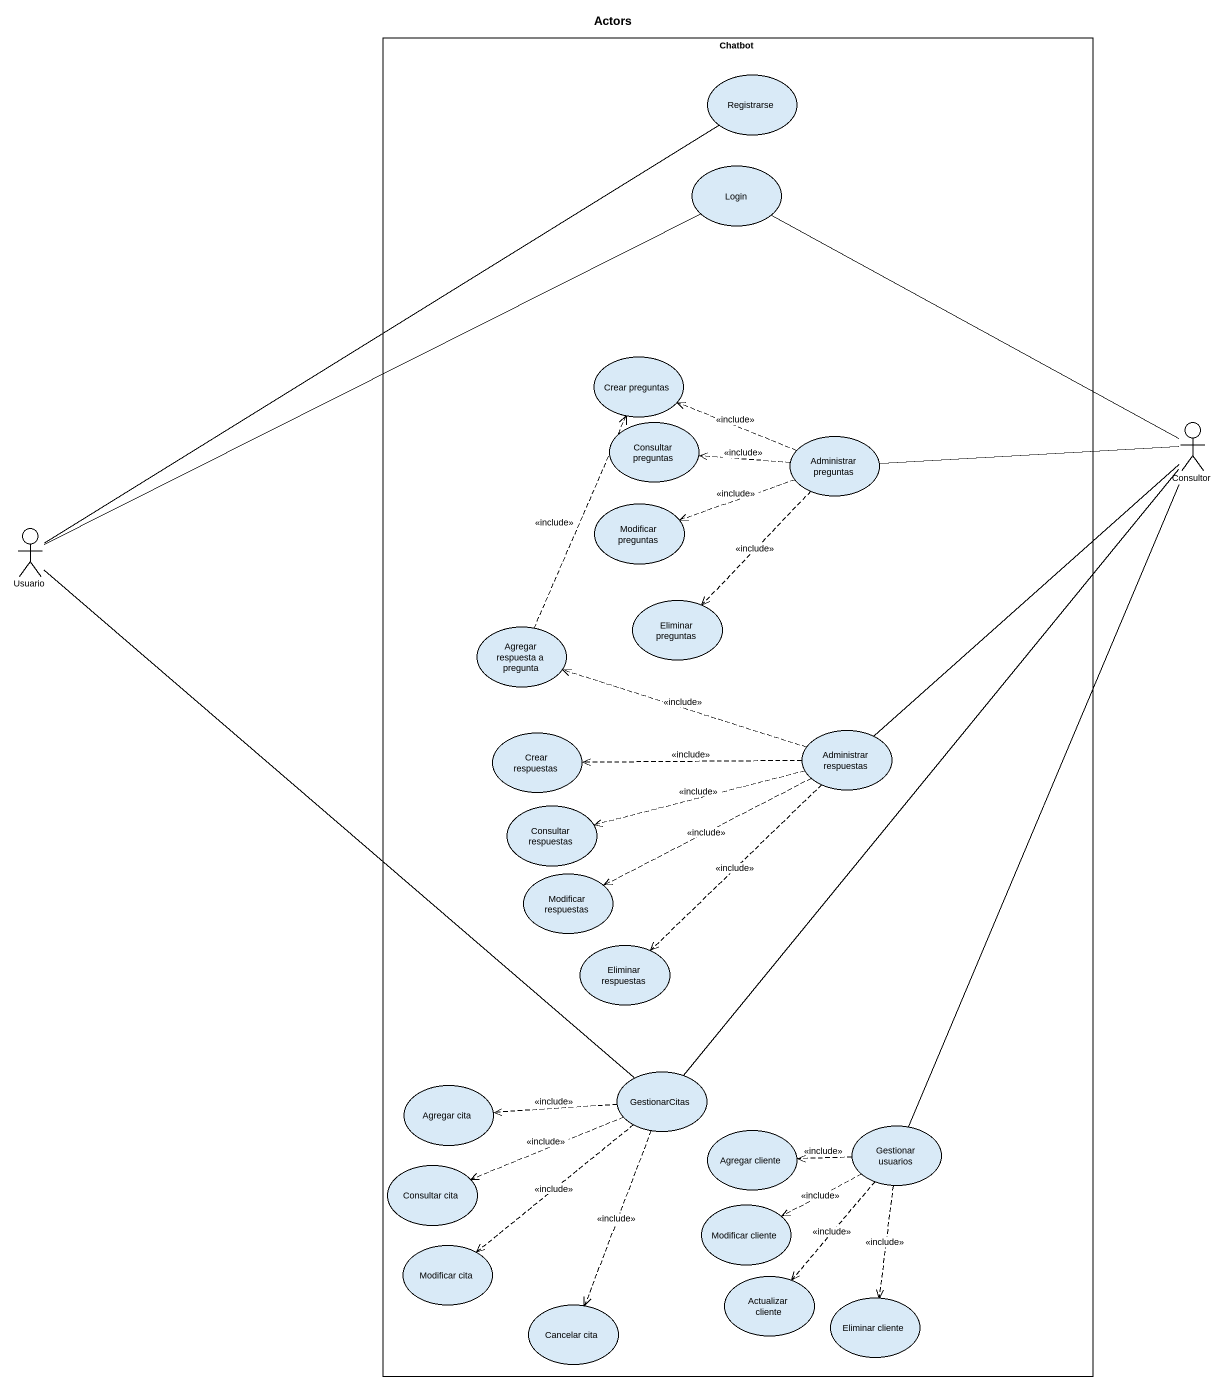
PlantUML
@startuml
title Actors
rectangle Chatbot {
  usecase Registrarse
  usecase Login
  usecase "Crear preguntas" as Crear_preguntas
  usecase "Consultar preguntas" as Consultar_preguntas
  usecase "Administrar preguntas" as Administrar_preguntas
  usecase "Modificar preguntas" as Modificar_preguntas
  usecase "Eliminar preguntas" as Eliminar_preguntas
  usecase "Agregar respuesta a pregunta" as Agregar_respuesta_a_pregunta
  usecase "Crear respuestas" as Crear_respuestas
  usecase "Administrar respuestas" as Administrar_respuestas
  usecase "Consultar respuestas" as Consultar_respuestas
  usecase "Modificar respuestas" as Modificar_respuestas
  usecase "Eliminar respuestas" as Eliminar_respuestas
  usecase GestionarCitas
  usecase "Agregar cita" as Agregar_cita
  usecase "Agregar cliente" as Agregar_cliente
  usecase "Gestionar usuarios" as Gestionar_usuarios
  usecase "Consultar cita" as Consultar_cita
  usecase "Modificar cliente" as Modificar_cliente
  usecase "Modificar cita" as Modificar_cita
  usecase "Actualizar cliente" as Actualizar_cliente
  usecase "Cancelar cita" as Cancelar_cita
  usecase "Eliminar cliente" as Eliminar_cliente
}
actor Consultor
actor Usuario
Registrarse -- Usuario
Login -right- Consultor
Login -left- Usuario
Consultor -left- Administrar_preguntas
Consultor -- Administrar_respuestas
Administrar_preguntas .left.> Crear_preguntas : <<include>>
Administrar_preguntas .left.> Consultar_preguntas : <<include>>
Administrar_preguntas .left.> Modificar_preguntas : <<include>>
Administrar_preguntas ..> Eliminar_preguntas : <<include>>
Agregar_respuesta_a_pregunta .up.> Crear_preguntas : <<include>>
Administrar_respuestas .left.> Agregar_respuesta_a_pregunta : <<include>>
Administrar_respuestas .left.> Crear_respuestas : <<include>>
Administrar_respuestas .left.> Consultar_respuestas : <<include>>
Administrar_respuestas .left.> Modificar_respuestas : <<include>>
Administrar_respuestas ..> Eliminar_respuestas : <<include>>
GestionarCitas -up- Consultor
GestionarCitas -up- Usuario
GestionarCitas .left.> Agregar_cita : <<include>>
GestionarCitas .left.> Consultar_cita : <<include>>
GestionarCitas ..> Modificar_cita : <<include>>
GestionarCitas ..> Cancelar_cita : <<include>>
Gestionar_usuarios -up- Consultor
Gestionar_usuarios .left.> Agregar_cliente : <<include>>
Gestionar_usuarios .left.> Modificar_cliente : <<include>>
Gestionar_usuarios ..> Actualizar_cliente : <<include>>
Gestionar_usuarios ..> Eliminar_cliente : <<include>>
@enduml
